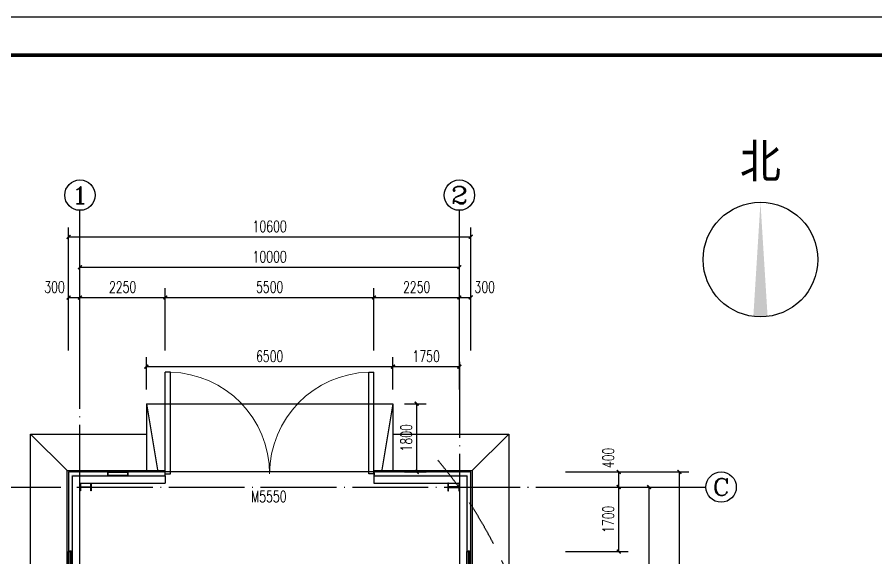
# Model space of a CAD drawing. Extents: x 4832557 to 10196674, y -611561 to -321783.
# Drawn here: x 4845395 to 4868026, y -377598 to -363337 of the extents above; entities that cross this region are included whole.
import ezdxf
from ezdxf.enums import TextEntityAlignment as Align

# ---------------------------------------------------------------- set-up
doc = ezdxf.new("R2010")
doc.units = 0
doc.header["$LTSCALE"] = 1000
doc.header["$MEASUREMENT"] = 0
doc.linetypes.add('DASH', pattern=[0.35, 0.25, -0.1])
doc.linetypes.add('DOTE', pattern=[2.42, 2, -0.2, 0.02, -0.2])
doc.layers.get('0').update_dxf_attribs({"linetype": 'CONTINUOUS'})
doc.layers.get('Defpoints').update_dxf_attribs({"linetype": 'CONTINUOUS'})
doc.layers.add('_0', color=7, linetype='CONTINUOUS', lineweight=25)
for name, color, linetype in [('AXIS', 3, 'CONTINUOUS'), ('AXIS_TEXT', 7, 'CONTINUOUS'), ('DOTE', 252, 'CONTINUOUS'), ('Prof', 2, 'CONTINUOUS'), ('PUB_DIM', 3, 'CONTINUOUS'), ('PUB_TITLE', 4, 'CONTINUOUS'), ('PUB_WALL', 9, 'CONTINUOUS'), ('STAIR', 5, 'CONTINUOUS'), ('WALL-MOVE', 6, 'CONTINUOUS'), ('WINDOW', 4, 'CONTINUOUS'), ('WINDOW_TEXT', 7, 'CONTINUOUS')]:
    doc.layers.add(name, color=color, linetype=linetype)
doc.styles.add('_TCH_AXIS', font='COMPLEX', dxfattribs={"bigfont": 'GBCBIG'})
doc.styles.add('_TCH_DIM_T3', font='SIMPLEX', dxfattribs={"width": 0.705882, "bigfont": 'GBCBIG'})
doc.styles.add('_TCH_WINDOW', font='SIMPLEX', dxfattribs={"height": 3.5, "bigfont": 'GBCBIG'})
doc.styles.add('COMPLEX', font='COMPLEX')
doc.styles.add('HT', font='')
doc.styles.get('HT').set_extended_font_data('SimSun')
doc.dimstyles.new('_TCH_ARCH&&100', dxfattribs={"dimtxt": 297.5, "dimasz": 100, "dimexe": 250, "dimexo": 300, "dimgap": 126.25, "dimtad": 1, "dimdec": 0, "dimzin": 0, "dimdsep": 46, "dimtxsty": '_TCH_DIM_T3', "dimblk": 'ARCHTICK', "dimcen": 0.09, "dimclrt": 7, "dimazin": 2, "dimtfac": 1, "dimtdec": 0, "dimtix": 1, "dimtmove": 2, "dimatfit": 3, "dimfxl": 0, "dimtolj": 1, "dimtzin": 0, "dimarcsym": 0})

# ---------------------------------------------------------------- blocks, each defined once
blk = doc.blocks.new('_NORTH')
blk.add_circle((0, 0), 1200)
blk.add_solid([(-1191, 149), (-1191, -149), (1200, 0)])
blk = doc.blocks.new('_ArchTick')
at = {"color": 0, "linetype": 'ByBlock', "const_width": 0.4}
blk.add_lwpolyline([(-0.5, -0.5), (0.5, 0.5)], dxfattribs=at)
blk = doc.blocks.new('*D227')
at = {"layer": 'Defpoints', "color": 0}
for p in [(4855299, -372556), (4848799, -373456), (4855299, -373456)]:
    blk.add_point(p, dxfattribs=at)
at = {"layer": 'PUB_DIM', "color": 0, "lineweight": -2}
for p, q in [((4848799, -373156), (4848799, -372306)), ((4855299, -373156), (4855299, -372306)), ((4848799, -372556), (4855299, -372556))]:
    blk.add_line(p, q, dxfattribs=at)
at = {"layer": 'PUB_DIM', "color": 0, "lineweight": -2, "xscale": 100, "yscale": 100, "zscale": 100, "rotation": 180}
blk.add_blockref('_ArchTick', (4848799, -372556), dxfattribs=at)
at = {"layer": 'PUB_DIM', "color": 0, "lineweight": -2, "xscale": 100, "yscale": 100, "zscale": 100}
blk.add_blockref('_ArchTick', (4855299, -372556), dxfattribs=at)
at = {"layer": 'PUB_DIM', "color": 7, "insert": (4852049, -372281), "char_height": 297.5, "attachment_point": 5, "style": '_TCH_DIM_T3'}
blk.add_mtext('\\A1;6500', dxfattribs=at)
blk = doc.blocks.new('*D228')
at = {"layer": 'Defpoints', "color": 0}
for p in [(4857049, -372556), (4855299, -373456), (4857049, -373456)]:
    blk.add_point(p, dxfattribs=at)
at = {"layer": 'PUB_DIM', "color": 0, "lineweight": -2}
for p, q in [((4855299, -373156), (4855299, -372306)), ((4857049, -373156), (4857049, -372306)), ((4855299, -372556), (4857049, -372556))]:
    blk.add_line(p, q, dxfattribs=at)
at = {"layer": 'PUB_DIM', "color": 0, "lineweight": -2, "xscale": 100, "yscale": 100, "zscale": 100, "rotation": 180}
blk.add_blockref('_ArchTick', (4855299, -372556), dxfattribs=at)
at = {"layer": 'PUB_DIM', "color": 0, "lineweight": -2, "xscale": 100, "yscale": 100, "zscale": 100}
blk.add_blockref('_ArchTick', (4857049, -372556), dxfattribs=at)
at = {"layer": 'PUB_DIM', "color": 7, "insert": (4856174, -372281), "char_height": 297.5, "attachment_point": 5, "style": '_TCH_DIM_T3'}
blk.add_mtext('\\A1;1750', dxfattribs=at)
blk = doc.blocks.new('*D229')
at = {"layer": 'Defpoints', "color": 0}
for p in [(4855299, -373532), (4855925, -373532), (4855299, -375332)]:
    blk.add_point(p, dxfattribs=at)
at = {"layer": 'PUB_DIM', "color": 0, "lineweight": -2}
for p, q in [((4855599, -373532), (4856175, -373532)), ((4855925, -375332), (4855925, -373532)), ((4855599, -375332), (4856175, -375332))]:
    blk.add_line(p, q, dxfattribs=at)
at = {"layer": 'PUB_DIM', "color": 0, "lineweight": -2, "xscale": 100, "yscale": 100, "zscale": 100}
for p, rotation in [((4855925, -373532), 90), ((4855925, -375332), 270)]:
    blk.add_blockref('_ArchTick', p, dxfattribs=dict(at, rotation=rotation))
at = {"layer": 'PUB_DIM', "color": 7, "insert": (4855650, -374432), "char_height": 297.5, "attachment_point": 5, "rotation": 90, "style": '_TCH_DIM_T3'}
blk.add_mtext('\\A1;1800', dxfattribs=at)
blk = doc.blocks.new('*D230')
at = {"layer": 'Defpoints', "color": 0}
for p in [(4857349, -370732), (4857049, -372432), (4857349, -372432)]:
    blk.add_point(p, dxfattribs=at)
at = {"layer": 'PUB_DIM', "color": 0, "lineweight": -2}
for p, q in [((4857049, -372132), (4857049, -370482)), ((4857349, -372132), (4857349, -370482)), ((4857049, -370732), (4857349, -370732))]:
    blk.add_line(p, q, dxfattribs=at)
at = {"layer": 'PUB_DIM', "color": 0, "lineweight": -2, "xscale": 100, "yscale": 100, "zscale": 100, "rotation": 180}
blk.add_blockref('_ArchTick', (4857049, -370732), dxfattribs=at)
at = {"layer": 'PUB_DIM', "color": 0, "lineweight": -2, "xscale": 100, "yscale": 100, "zscale": 100}
blk.add_blockref('_ArchTick', (4857349, -370732), dxfattribs=at)
at = {"layer": 'PUB_DIM', "color": 7, "insert": (4857719, -370457), "char_height": 297.5, "attachment_point": 5, "style": '_TCH_DIM_T3'}
blk.add_mtext('\\A1;300', dxfattribs=at)
blk = doc.blocks.new('*D231')
at = {"layer": 'Defpoints', "color": 0}
for p in [(4857049, -370732), (4854799, -372432), (4857049, -372432)]:
    blk.add_point(p, dxfattribs=at)
at = {"layer": 'PUB_DIM', "color": 0, "lineweight": -2}
for p, q in [((4854799, -372132), (4854799, -370482)), ((4857049, -372132), (4857049, -370482)), ((4854799, -370732), (4857049, -370732))]:
    blk.add_line(p, q, dxfattribs=at)
at = {"layer": 'PUB_DIM', "color": 0, "lineweight": -2, "xscale": 100, "yscale": 100, "zscale": 100, "rotation": 180}
blk.add_blockref('_ArchTick', (4854799, -370732), dxfattribs=at)
at = {"layer": 'PUB_DIM', "color": 0, "lineweight": -2, "xscale": 100, "yscale": 100, "zscale": 100}
blk.add_blockref('_ArchTick', (4857049, -370732), dxfattribs=at)
at = {"layer": 'PUB_DIM', "color": 7, "insert": (4855924, -370457), "char_height": 297.5, "attachment_point": 5, "style": '_TCH_DIM_T3'}
blk.add_mtext('\\A1;2250', dxfattribs=at)
blk = doc.blocks.new('*D232')
at = {"layer": 'Defpoints', "color": 0}
for p in [(4854799, -370732), (4849299, -372432), (4854799, -372432)]:
    blk.add_point(p, dxfattribs=at)
at = {"layer": 'PUB_DIM', "color": 0, "lineweight": -2}
for p, q in [((4849299, -372132), (4849299, -370482)), ((4854799, -372132), (4854799, -370482)), ((4849299, -370732), (4854799, -370732))]:
    blk.add_line(p, q, dxfattribs=at)
at = {"layer": 'PUB_DIM', "color": 0, "lineweight": -2, "xscale": 100, "yscale": 100, "zscale": 100, "rotation": 180}
blk.add_blockref('_ArchTick', (4849299, -370732), dxfattribs=at)
at = {"layer": 'PUB_DIM', "color": 0, "lineweight": -2, "xscale": 100, "yscale": 100, "zscale": 100}
blk.add_blockref('_ArchTick', (4854799, -370732), dxfattribs=at)
at = {"layer": 'PUB_DIM', "color": 7, "insert": (4852049, -370457), "char_height": 297.5, "attachment_point": 5, "style": '_TCH_DIM_T3'}
blk.add_mtext('\\A1;5500', dxfattribs=at)
blk = doc.blocks.new('*D233')
at = {"layer": 'Defpoints', "color": 0}
for p in [(4849299, -370732), (4847049, -372432), (4849299, -372432)]:
    blk.add_point(p, dxfattribs=at)
at = {"layer": 'PUB_DIM', "color": 0, "lineweight": -2}
for p, q in [((4847049, -372132), (4847049, -370482)), ((4849299, -372132), (4849299, -370482)), ((4847049, -370732), (4849299, -370732))]:
    blk.add_line(p, q, dxfattribs=at)
at = {"layer": 'PUB_DIM', "color": 0, "lineweight": -2, "xscale": 100, "yscale": 100, "zscale": 100, "rotation": 180}
blk.add_blockref('_ArchTick', (4847049, -370732), dxfattribs=at)
at = {"layer": 'PUB_DIM', "color": 0, "lineweight": -2, "xscale": 100, "yscale": 100, "zscale": 100}
blk.add_blockref('_ArchTick', (4849299, -370732), dxfattribs=at)
at = {"layer": 'PUB_DIM', "color": 7, "insert": (4848174, -370457), "char_height": 297.5, "attachment_point": 5, "style": '_TCH_DIM_T3'}
blk.add_mtext('\\A1;2250', dxfattribs=at)
blk = doc.blocks.new('*D234')
at = {"layer": 'Defpoints', "color": 0}
for p in [(4847049, -370732), (4846749, -372432), (4847049, -372432)]:
    blk.add_point(p, dxfattribs=at)
at = {"layer": 'PUB_DIM', "color": 0, "lineweight": -2}
for p, q in [((4846749, -372132), (4846749, -370482)), ((4847049, -372132), (4847049, -370482)), ((4846749, -370732), (4847049, -370732))]:
    blk.add_line(p, q, dxfattribs=at)
at = {"layer": 'PUB_DIM', "color": 0, "lineweight": -2, "xscale": 100, "yscale": 100, "zscale": 100, "rotation": 180}
blk.add_blockref('_ArchTick', (4846749, -370732), dxfattribs=at)
at = {"layer": 'PUB_DIM', "color": 0, "lineweight": -2, "xscale": 100, "yscale": 100, "zscale": 100}
blk.add_blockref('_ArchTick', (4847049, -370732), dxfattribs=at)
at = {"layer": 'PUB_DIM', "color": 7, "insert": (4846379, -370457), "char_height": 297.5, "attachment_point": 5, "style": '_TCH_DIM_T3'}
blk.add_mtext('\\A1;300', dxfattribs=at)
blk = doc.blocks.new('*D246')
at = {"layer": 'Defpoints', "color": 0}
for p in [(4859549, -375732), (4861249, -375732), (4859549, -377432)]:
    blk.add_point(p, dxfattribs=at)
at = {"layer": 'PUB_DIM', "color": 0, "lineweight": -2}
for p, q in [((4859849, -375732), (4861499, -375732)), ((4861249, -377432), (4861249, -375732)), ((4859849, -377432), (4861499, -377432))]:
    blk.add_line(p, q, dxfattribs=at)
at = {"layer": 'PUB_DIM', "color": 0, "lineweight": -2, "xscale": 100, "yscale": 100, "zscale": 100}
for p, rotation in [((4861249, -375732), 90), ((4861249, -377432), 270)]:
    blk.add_blockref('_ArchTick', p, dxfattribs=dict(at, rotation=rotation))
at = {"layer": 'PUB_DIM', "color": 7, "insert": (4860974, -376582), "char_height": 297.5, "attachment_point": 5, "rotation": 90, "style": '_TCH_DIM_T3'}
blk.add_mtext('\\A1;1700', dxfattribs=at)
blk = doc.blocks.new('*D247')
at = {"layer": 'Defpoints', "color": 0}
for p in [(4859549, -375332), (4861249, -375332), (4859549, -375732)]:
    blk.add_point(p, dxfattribs=at)
at = {"layer": 'PUB_DIM', "color": 0, "lineweight": -2}
for p, q in [((4859849, -375332), (4861499, -375332)), ((4861249, -375732), (4861249, -375332)), ((4859849, -375732), (4861499, -375732))]:
    blk.add_line(p, q, dxfattribs=at)
at = {"layer": 'PUB_DIM', "color": 0, "lineweight": -2, "xscale": 100, "yscale": 100, "zscale": 100}
for p, rotation in [((4861249, -375332), 90), ((4861249, -375732), 270)]:
    blk.add_blockref('_ArchTick', p, dxfattribs=dict(at, rotation=rotation))
at = {"layer": 'PUB_DIM', "color": 7, "insert": (4860974, -374962), "char_height": 297.5, "attachment_point": 5, "rotation": 90, "style": '_TCH_DIM_T3'}
blk.add_mtext('\\A1;400', dxfattribs=at)
blk = doc.blocks.new('$TCHSYS$WIN2D')
for p, q in [((-0.5, 0.5), (0.5, 0.5)), ((-0.5, 0.5), (-0.5, -0.5)), ((0.5, 0.5), (0.5, -0.5)), ((0.5, 0.1667), (-0.5, 0.1667)), ((0.5, -0.1667), (-0.5, -0.1667)), ((-0.5, -0.5), (0.5, -0.5))]:
    blk.add_line(p, q)
blk = doc.blocks.new('$DorLib2D$00000002')
for p, q in [((-0.5, 0), (-0.5, 0.4875)), ((-0.475, 0.4875), (-0.5, 0.4875)), ((-0.475, 0), (-0.475, 0.4875)), ((0.475, 0), (0.475, 0.4875)), ((0.475, 0.4875), (0.5, 0.4875)), ((0.5, 0), (0.5, 0.4875)), ((-0.5, 0), (-0.475, 0)), ((0.5, 0), (0.475, 0))]:
    blk.add_line(p, q)
at = {"lineweight": 13}
for centre, start, end in [((-0.4875, 0), 0, 88.5307), ((0.4875, 0), 91.4693, 180)]:
    blk.add_arc(centre, 0.4875, start, end, dxfattribs=at)
blk = doc.blocks.new('*D283')
at = {"layer": 'AXIS', "color": 0, "lineweight": -2}
for p, q in [((4859849, -375732), (4862299, -375732)), ((4862049, -382732), (4862049, -375732)), ((4859849, -382732), (4862299, -382732))]:
    blk.add_line(p, q, dxfattribs=at)
at = {"layer": 'Defpoints', "color": 0}
for p in [(4859549, -375732), (4862049, -375732), (4859549, -382732)]:
    blk.add_point(p, dxfattribs=at)
at = {"layer": 'AXIS', "color": 0, "lineweight": -2, "xscale": 100, "yscale": 100, "zscale": 100}
for p, rotation in [((4862049, -375732), 90), ((4862049, -382732), 270)]:
    blk.add_blockref('_ArchTick', p, dxfattribs=dict(at, rotation=rotation))
at = {"layer": 'AXIS', "color": 7, "insert": (4861774, -379232), "char_height": 297.5, "attachment_point": 5, "rotation": 90, "style": '_TCH_DIM_T3'}
blk.add_mtext('\\A1;7000', dxfattribs=at)
blk = doc.blocks.new('*D284')
at = {"layer": 'AXIS', "color": 0, "lineweight": -2}
for p, q in [((4859849, -375332), (4863099, -375332)), ((4862849, -390132), (4862849, -375332)), ((4859849, -390132), (4863099, -390132))]:
    blk.add_line(p, q, dxfattribs=at)
at = {"layer": 'Defpoints', "color": 0}
for p in [(4859549, -375332), (4862849, -375332), (4859549, -390132)]:
    blk.add_point(p, dxfattribs=at)
at = {"layer": 'AXIS', "color": 0, "lineweight": -2, "xscale": 100, "yscale": 100, "zscale": 100}
for p, rotation in [((4862849, -375332), 90), ((4862849, -390132), 270)]:
    blk.add_blockref('_ArchTick', p, dxfattribs=dict(at, rotation=rotation))
at = {"layer": 'AXIS', "color": 7, "insert": (4862574, -382732), "char_height": 297.5, "attachment_point": 5, "rotation": 90, "style": '_TCH_DIM_T3'}
blk.add_mtext('\\A1;14800', dxfattribs=at)
blk = doc.blocks.new('_AXISO')
blk.add_circle((0, 0), 0.5)
at = {"layer": 'AXIS_TEXT', "style": 'COMPLEX', "width": 1.041667}
blk.add_attdef('A', text='', height=0.56, dxfattribs=at).set_placement((-0.25, -0.28), (0.25, -0.28), align=Align.FIT)
blk = doc.blocks.new('*D285')
at = {"layer": 'AXIS', "color": 0, "lineweight": -2}
for p, q in [((4847049, -372132), (4847049, -369682)), ((4857049, -372132), (4857049, -369682)), ((4847049, -369932), (4857049, -369932))]:
    blk.add_line(p, q, dxfattribs=at)
at = {"layer": 'Defpoints', "color": 0}
for p in [(4857049, -369932), (4847049, -372432), (4857049, -372432)]:
    blk.add_point(p, dxfattribs=at)
at = {"layer": 'AXIS', "color": 0, "lineweight": -2, "xscale": 100, "yscale": 100, "zscale": 100, "rotation": 180}
blk.add_blockref('_ArchTick', (4847049, -369932), dxfattribs=at)
at = {"layer": 'AXIS', "color": 0, "lineweight": -2, "xscale": 100, "yscale": 100, "zscale": 100}
blk.add_blockref('_ArchTick', (4857049, -369932), dxfattribs=at)
at = {"layer": 'AXIS', "color": 7, "insert": (4852049, -369657), "char_height": 297.5, "attachment_point": 5, "style": '_TCH_DIM_T3'}
blk.add_mtext('\\A1;10000', dxfattribs=at)
blk = doc.blocks.new('*D286')
at = {"layer": 'AXIS', "color": 0, "lineweight": -2}
for p, q in [((4846749, -372132), (4846749, -368882)), ((4857349, -372132), (4857349, -368882)), ((4846749, -369132), (4857349, -369132))]:
    blk.add_line(p, q, dxfattribs=at)
at = {"layer": 'Defpoints', "color": 0}
for p in [(4857349, -369132), (4846749, -372432), (4857349, -372432)]:
    blk.add_point(p, dxfattribs=at)
at = {"layer": 'AXIS', "color": 0, "lineweight": -2, "xscale": 100, "yscale": 100, "zscale": 100, "rotation": 180}
blk.add_blockref('_ArchTick', (4846749, -369132), dxfattribs=at)
at = {"layer": 'AXIS', "color": 0, "lineweight": -2, "xscale": 100, "yscale": 100, "zscale": 100}
blk.add_blockref('_ArchTick', (4857349, -369132), dxfattribs=at)
at = {"layer": 'AXIS', "color": 7, "insert": (4852049, -368857), "char_height": 297.5, "attachment_point": 5, "style": '_TCH_DIM_T3'}
blk.add_mtext('\\A1;10600', dxfattribs=at)

msp = doc.modelspace()

# ---------------------------------------------------------------- hatches: boundary and pattern name
at = {"layer": 'Prof', "linetype": 'ByBlock'}
for points in [[(4847333.2, -375722.1), (4847333.2, -375632.1), (4847349.2, -375632.1), (4847349.2, -375832.1), (4847333.2, -375832.1), (4847333.2, -375742.1), (4847065.2, -375742.1), (4847065.2, -375832.1), (4847049.2, -375832.1), (4847049.2, -375632.1), (4847065.2, -375632.1), (4847065.2, -375722.1)], [(4856765.2, -375722.1), (4856765.2, -375632.1), (4856749.2, -375632.1), (4856749.2, -375832.1), (4856765.2, -375832.1), (4856765.2, -375742.1), (4857033.2, -375742.1), (4857033.2, -375832.1), (4857049.2, -375832.1), (4857049.2, -375632.1), (4857033.2, -375632.1), (4857033.2, -375722.1)]]:
    msp.add_hatch(color=256, dxfattribs=at).paths.add_polyline_path(points)
at = {"layer": 'PUB_WALL'}
for points in [[(4846749.2, -375332.1), (4846749.2, -377432.1), (4846779.2, -377402.1), (4846779.2, -375362.1)], [(4849299.2, -375332.1), (4846749.2, -375332.1), (4846779.2, -375362.1), (4849269.2, -375362.1)], [(4846849.2, -377432.1), (4846849.2, -375432.1), (4846819.2, -375402.1), (4846819.2, -377402.1)], [(4846849.2, -375432.1), (4849299.2, -375432.1), (4849269.2, -375402.1), (4846819.2, -375402.1)], [(4849299.2, -375432.1), (4849299.2, -375332.1), (4849269.2, -375362.1), (4849269.2, -375402.1)], [(4857349.2, -375332.1), (4854799.2, -375332.1), (4854829.2, -375362.1), (4857319.2, -375362.1)], [(4854799.2, -375332.1), (4854799.2, -375432.1), (4854829.2, -375402.1), (4854829.2, -375362.1)], [(4854799.2, -375432.1), (4857249.2, -375432.1), (4857279.2, -375402.1), (4854829.2, -375402.1)], [(4857249.2, -375432.1), (4857249.2, -377432.1), (4857279.2, -377402.1), (4857279.2, -375402.1)], [(4857349.2, -377432.1), (4857349.2, -375332.1), (4857319.2, -375362.1), (4857319.2, -377402.1)], [(4846749.2, -377432.1), (4846849.2, -377432.1), (4846819.2, -377402.1), (4846779.2, -377402.1)], [(4857249.2, -377432.1), (4857349.2, -377432.1), (4857319.2, -377402.1), (4857279.2, -377402.1)]]:
    msp.add_hatch(color=256, dxfattribs=at).paths.add_polyline_path(points)

# ---------------------------------------------------------------- linework, layer by layer
at = {"color": 0}
msp.add_lwpolyline([(4848319.2, -375332.1), (4847779.2, -375332.1), (4847779.2, -375432.1), (4848319.2, -375432.1), (4848319.2, -375332.1)], dxfattribs=at)
at = {"color": 0, "const_width": 30}
msp.add_lwpolyline([(4848304.2, -375347.1), (4847794.2, -375347.1), (4847794.2, -375417.1), (4848304.2, -375417.1)], close=True, dxfattribs=at)
at = {"color": 0, "linetype": 'DASH', "ltscale": 5}
msp.add_arc((4847279.1, -382722.1), 12000, 320.42839, 39.93198, dxfattribs=at)
at = {"layer": '_0', "color": 0}
for p, q in [((4854799.2, -375332.1), (4854799.2, -375232.1)), ((4849299.2, -375332.1), (4849299.2, -375292.1)), ((4849299.2, -375432.1), (4849299.2, -375632.1)), ((4854799.2, -375432.1), (4854799.2, -375632.1))]:
    msp.add_line(p, q, dxfattribs=at)
for points in [[(4849299.2, -390172.1), (4846709.2, -390172.1), (4846709.2, -375292.1), (4849299.2, -375292.1)], [(4854799.2, -375292.1), (4857389.2, -375292.1), (4857389.2, -390172.1), (4854799.2, -390172.1)], [(4849299.2, -389832.1), (4847049.2, -389832.1), (4847049.2, -375632.1), (4849299.2, -375632.1)], [(4854799.2, -375632.1), (4857049.2, -375632.1), (4857049.2, -389832.1), (4854799.2, -389832.1)]]:
    msp.add_lwpolyline(points, dxfattribs=at)
at = {"layer": 'AXIS', "color": 0}
for p, q in [((4847049.2, -372432.1), (4847049.2, -368432.1)), ((4857049.2, -372432.1), (4857049.2, -368432.1)), ((4859549.2, -375732.1), (4863549.2, -375732.1))]:
    msp.add_line(p, q, dxfattribs=at)
at = {"layer": 'DOTE', "linetype": 'DOTE'}
for p, q in [((4847049.2, -393032.1), (4847049.2, -372432.1)), ((4857049.2, -372432.1), (4857049.2, -393032.1)), ((4844549.2, -375732.1), (4859549.2, -375732.1))]:
    msp.add_line(p, q, dxfattribs=at)
at = {"layer": 'Prof', "linetype": 'ByBlock'}
for points in [[(4847049.2, -375832.1), (4847049.2, -375632.1), (4847065.2, -375632.1), (4847065.2, -375722.1), (4847333.2, -375722.1), (4847333.2, -375632.1), (4847349.2, -375632.1), (4847349.2, -375832.1), (4847333.2, -375832.1), (4847333.2, -375742.1), (4847065.2, -375742.1), (4847065.2, -375832.1)], [(4857049.2, -375832.1), (4857049.2, -375632.1), (4857033.2, -375632.1), (4857033.2, -375722.1), (4856765.2, -375722.1), (4856765.2, -375632.1), (4856749.2, -375632.1), (4856749.2, -375832.1), (4856765.2, -375832.1), (4856765.2, -375742.1), (4857033.2, -375742.1), (4857033.2, -375832.1)]]:
    msp.add_lwpolyline(points, close=True, dxfattribs=at)
at = {"layer": 'PUB_TITLE', "color": 4}
msp.add_lwpolyline([(4832557.1, -422737.3), (4916657.1, -422737.3), (4916657.1, -363337.3), (4832557.1, -363337.3)], close=True, dxfattribs=at)
at = {"layer": 'PUB_TITLE', "color": 4, "const_width": 100}
msp.add_lwpolyline([(4835057.1, -421737.3), (4915657.1, -421737.3), (4915657.1, -364337.3), (4835057.1, -364337.3)], close=True, dxfattribs=at)
at = {"layer": 'STAIR'}
for p, q in [((4848799.2, -373532.1), (4855299.2, -373532.1)), ((4848799.2, -373532.1), (4849099.2, -375332.1)), ((4848799.2, -373532.1), (4848799.2, -375332.1)), ((4855299.2, -373532.1), (4854999.2, -375332.1)), ((4855299.2, -373532.1), (4855299.2, -375332.1)), ((4846709.2, -375292.1), (4845749.2, -374332.1)), ((4857389.2, -375292.1), (4858349.2, -374332.1))]:
    msp.add_line(p, q, dxfattribs=at)
for points in [[(4848799.2, -391132.1), (4845749.2, -391132.1), (4845749.2, -374332.1), (4848799.2, -374332.1)], [(4855299.2, -374332.1), (4858349.2, -374332.1), (4858349.2, -391132.1), (4855299.2, -391132.1)]]:
    msp.add_lwpolyline(points, dxfattribs=at)
at = {"layer": 'WALL-MOVE'}
for p, q in [((4846749.2, -375332.1), (4846749.2, -377432.1)), ((4849299.2, -375332.1), (4846749.2, -375332.1)), ((4846849.2, -377432.1), (4846849.2, -375432.1)), ((4846849.2, -375432.1), (4849299.2, -375432.1)), ((4849299.2, -375432.1), (4849299.2, -375332.1)), ((4857349.2, -375332.1), (4854799.2, -375332.1)), ((4854799.2, -375332.1), (4854799.2, -375432.1)), ((4854799.2, -375432.1), (4857249.2, -375432.1)), ((4857249.2, -375432.1), (4857249.2, -377432.1)), ((4857349.2, -377432.1), (4857349.2, -375332.1)), ((4846749.2, -377432.1), (4846849.2, -377432.1)), ((4857249.2, -377432.1), (4857349.2, -377432.1))]:
    msp.add_line(p, q, dxfattribs=at)
at = {"layer": 'WINDOW'}
msp.add_line((4854799.2, -375332.1), (4849299.2, -375332.1), dxfattribs=at)

# ---------------------------------------------------------------- block references
at = {"layer": 'AXIS', "color": 0}
ref = msp.add_blockref('_AXISO', (4847049.2, -368032.1), dxfattribs=dict(at, xscale=800, yscale=800, zscale=800))
ref.add_attrib('A', '1', dxfattribs={"layer": 'AXIS_TEXT', "color": 0, "height": 452.5, "style": '_TCH_AXIS', "width": 2.333333}).set_placement((4846823, -368258.3), (4847275.5, -368258.3), align=Align.FIT)
ref = msp.add_blockref('_AXISO', (4857049.2, -368032.1), dxfattribs=dict(at, xscale=800, yscale=800, zscale=800))
ref.add_attrib('A', '2', dxfattribs={"layer": 'AXIS_TEXT', "color": 0, "height": 452.5, "style": '_TCH_AXIS', "width": 1.5}).set_placement((4856823, -368258.3), (4857275.5, -368258.3), align=Align.FIT)
ref = msp.add_blockref('_AXISO', (4863949.2, -375732.1), dxfattribs=dict(at, xscale=800, yscale=800, zscale=800))
ref.add_attrib('A', 'C', dxfattribs={"layer": 'AXIS_TEXT', "color": 0, "height": 452.5, "style": '_TCH_AXIS', "width": 1.4}).set_placement((4863723, -375958.3), (4864175.5, -375958.3), align=Align.FIT)
at = {"layer": 'PUB_DIM', "xscale": 1.260000000009313, "yscale": 1.260000000009313, "zscale": 1.260000000009313, "rotation": 90}
msp.add_blockref('_NORTH', (4864985.5, -369730.8, -12083.9), dxfattribs=at)
at = {"layer": 'WINDOW'}
ref = msp.add_blockref('$DorLib2D$00000002', (4852049.2, -375382.1), dxfattribs=dict(at, xscale=-5500, yscale=-5500, zscale=-5500, rotation=180))
ref.add_attrib('A', 'M5550', (4851559.2, -376129.7), dxfattribs={"layer": 'WINDOW_TEXT', "height": 297.5, "style": '_TCH_WINDOW', "width": 0.705882})
at = {"layer": 'WINDOW', "xscale": 3600, "zscale": 3600, "rotation": 90}
for p, yscale in [((4846799.2, -379232.1), -100), ((4857299.2, -379232.1), 100)]:
    msp.add_blockref('$TCHSYS$WIN2D', p, dxfattribs=dict(at, yscale=yscale))

# ---------------------------------------------------------------- texts
at = {"layer": 'PUB_DIM', "style": 'HT', "width": 0.88}
msp.add_text('北', height=900.8, dxfattribs=at).set_placement((4864443.9, -367582.6, -12083.9))

# ---------------------------------------------------------------- dimensions: what is measured, and where the dimension line sits
at = {"layer": 'AXIS', "color": 0}
for p1, p2, distance, picture, middle in [((4846749.2, -372432.1), (4857349.2, -372432.1), 3300, '*D286', (4852049.2, -368857.1)), ((4847049.2, -372432.1), (4857049.2, -372432.1), 2500, '*D285', (4852049.2, -369657.1)), ((4859549.2, -390132.1), (4859549.2, -375332.1), -3300, '*D284', (4862574.2, -382732.1)), ((4859549.2, -382732.1), (4859549.2, -375732.1), -2500, '*D283', (4861774.2, -379232.1))]:
    dim = msp.add_aligned_dim(p1=p1, p2=p2, distance=distance, dimstyle='_TCH_ARCH&&100', dxfattribs=at)
    dim.commit()
    dim.dimension.update_dxf_attribs({"geometry": picture, "text_midpoint": middle})
at = {"layer": 'PUB_DIM', "color": 0}
for base, p1, p2, angle, picture, middle in [((4847049.2, -370732.1), (4846749.2, -372432.1), (4847049.2, -372432.1), 360, '*D234', (4846379.2, -370457.1)), ((4857349.2, -370732.1), (4857049.2, -372432.1), (4857349.2, -372432.1), 360, '*D230', (4857719.2, -370457.1)), ((4861249.2, -375332.1), (4859549.2, -375732.1), (4859549.2, -375332.1), 90, '*D247', (4860974.2, -374962.1))]:
    dim = msp.add_linear_dim(base=base, p1=p1, p2=p2, angle=angle, dimstyle='_TCH_ARCH&&100', dxfattribs=at)
    dim.commit()
    dim.dimension.update_dxf_attribs({"geometry": picture, "text_midpoint": middle, "dimtype": 161})
for p1, p2, distance, picture, middle in [((4847049.2, -372432.1), (4849299.2, -372432.1), 1700, '*D233', (4848174.2, -370457.1)), ((4849299.2, -372432.1), (4854799.2, -372432.1), 1700, '*D232', (4852049.2, -370457.1)), ((4854799.2, -372432.1), (4857049.2, -372432.1), 1700, '*D231', (4855924.2, -370457.1)), ((4848799.2, -373456.1), (4855299.2, -373456.1), 900.1, '*D227', (4852049.2, -372281)), ((4855299.2, -373456.1), (4857049.2, -373456.1), 900.1, '*D228', (4856174.2, -372281)), ((4855299.2, -375332.1), (4855299.2, -373532.1), -625.9, '*D229', (4855650.2, -374432.1)), ((4859549.2, -377432.1), (4859549.2, -375732.1), -1700, '*D246', (4860974.2, -376582.1))]:
    dim = msp.add_aligned_dim(p1=p1, p2=p2, distance=distance, dimstyle='_TCH_ARCH&&100', dxfattribs=at)
    dim.commit()
    dim.dimension.update_dxf_attribs({"geometry": picture, "text_midpoint": middle})

doc.saveas('drawing.dxf')
